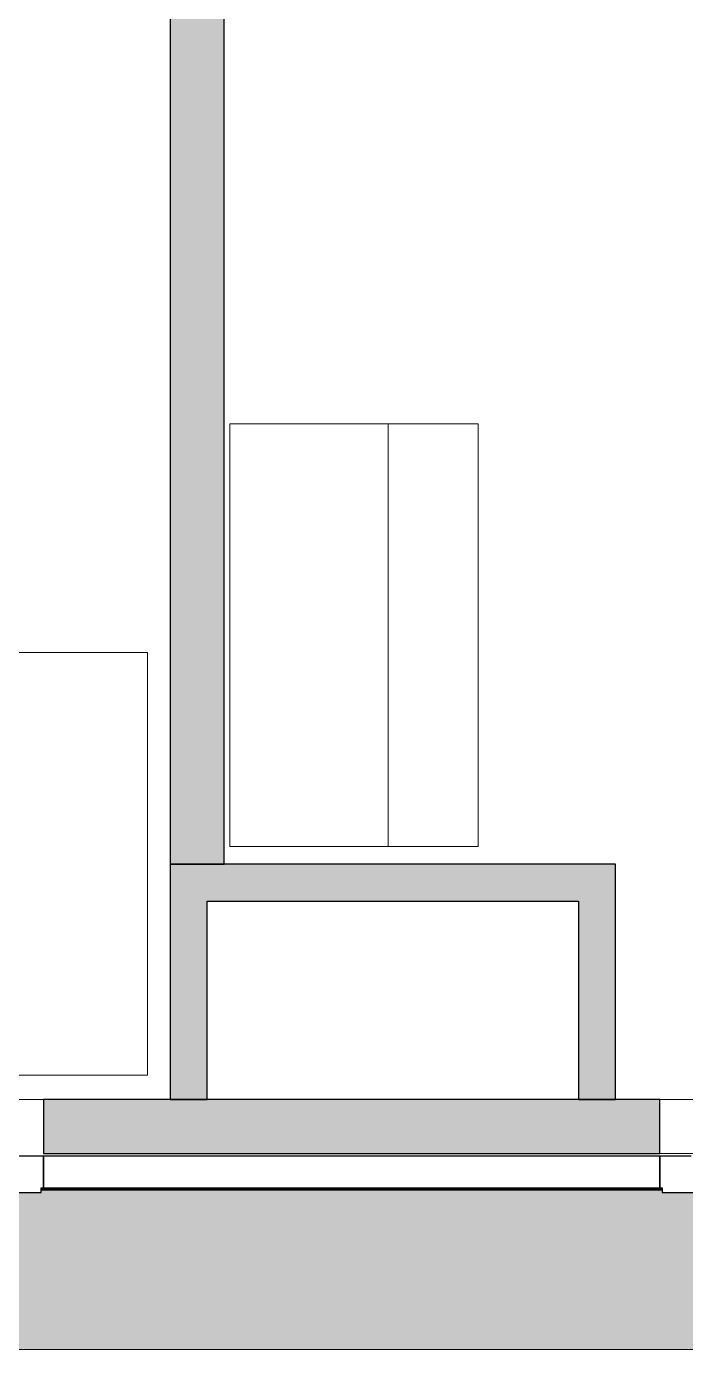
# Model space of a CAD drawing. Header units: millimetres. Extents: x 155927 to 295199, y -4084 to 97293.
# Drawn here: x 178026 to 179275, y 8897 to 11400 of the extents above; entities that cross this region are included whole.
import ezdxf

# ---------------------------------------------------------------- set-up
doc = ezdxf.new("R2010")
doc.units = ezdxf.units.MM
doc.header["$MEASUREMENT"] = 0
for name, color, linetype, lineweight in [('A-GLAZ', 7, 'CONTINUOUS', 9), ('A-WALL', 7, 'CONTINUOUS', 9), ('A-WALL-PATT', 7, 'CONTINUOUS', 9), ('I-FURN', 8, 'CONTINUOUS', 9), ('I-WALL', 7, 'CONTINUOUS', 9)]:
    doc.layers.add(name, color=color, linetype=linetype, lineweight=lineweight)

msp = doc.modelspace()

# ---------------------------------------------------------------- hatches: boundary and pattern name
at = {"layer": 'A-GLAZ'}
h = msp.add_hatch(color=256, dxfattribs=at)
h.paths.add_polyline_path([(183192.8, 9198.3), (183192.8, 9200.4), (183188.5, 9200.4), (183188.5, 9198.3)], flags=0)
h.paths.add_polyline_path([(181750.5, 9198.3), (181797.2, 9198.3), (181797.2, 9200.4), (180621.5, 9200.4), (180621.5, 9198.3), (181150.1, 9198.3)], flags=0)
h.paths.add_polyline_path([(179220.5, 9198.3), (179230.2, 9198.3), (179230.2, 9200.4), (178054.5, 9200.4), (178054.5, 9198.3), (178748.7, 9198.3)], flags=0)
h.paths.add_polyline_path([(176658.8, 9198.3), (176663.2, 9198.3), (176663.2, 9200.4), (176658.8, 9200.4)], flags=0)
msp.add_hatch(color=256, dxfattribs=at).paths.add_polyline_path([(183292.8, 8896.6), (183292.8, 8933.6), (183192.8, 8933.6), (183192.8, 9198.3), (183188.5, 9198.3), (183188.5, 9193.6), (181797.2, 9193.6), (181797.2, 9198.3), (180621.5, 9198.3), (180621.5, 9193.6), (179230.2, 9193.6), (179230.2, 9198.3), (178054.5, 9198.3), (178054.5, 9193.6), (176663.2, 9193.6), (176663.2, 9198.3), (176658.8, 9198.3), (176658.8, 8896.6), (183192.8, 8896.6)], flags=0)
at = {"layer": 'A-WALL-PATT'}
for points in [[(178298.8, 9815.1), (178400.8, 9815.1), (178400.8, 13505.6), (178298.8, 13505.6), (178298.8, 11430.5)], [(178298.8, 9369.6), (178368.8, 9369.6), (178368.8, 9815.1), (178298.8, 9815.1), (178298.8, 9692.7)], [(179071.6, 9745.1), (179141.6, 9745.1), (179141.6, 9815.1), (178368.8, 9815.1), (178368.8, 9745.1)], [(179141.6, 9369.6), (179141.6, 9745.1), (179071.6, 9745.1), (179071.6, 9369.6)], [(179225.8, 9267.6), (179225.8, 9369.6), (178058.8, 9369.6), (178058.8, 9267.6), (178748.7, 9267.6)]]:
    msp.add_hatch(color=256, dxfattribs=at).paths.add_polyline_path(points, flags=0)

# ---------------------------------------------------------------- linework, layer by layer
at = {"layer": 'A-GLAZ', "lineweight": 30}
for p, q in [((178058.8, 9262.5), (177999.6, 9262.5)), ((179225.8, 9262.5), (178058.8, 9262.5)), ((178058.8, 9262.5), (178058.8, 9202.6)), ((178058.8, 9202.6), (178058.8, 9262.5)), ((179225.8, 9202.6), (179225.8, 9262.5)), ((179285, 9262.5), (179225.8, 9262.5)), ((179225.8, 9262.5), (179225.8, 9202.6)), ((177993.6, 9193.6), (178054.5, 9193.6)), ((178054.5, 9193.6), (178054.5, 9202.6)), ((178054.5, 9202.6), (178058.8, 9202.6)), ((178058.8, 9202.6), (179225.8, 9202.6)), ((179225.8, 9202.6), (179230.2, 9202.6)), ((179230.2, 9202.6), (179230.2, 9193.6)), ((179230.2, 9193.6), (179291, 9193.6))]:
    msp.add_line(p, q, dxfattribs=at)
at = {"layer": 'A-GLAZ'}
for p, q in [((178054.5, 9200.4), (179230.2, 9200.4)), ((178054.5, 9198.3), (179230.2, 9198.3)), ((176658.8, 8896.6), (183292.8, 8896.6))]:
    msp.add_line(p, q, dxfattribs=at)
at = {"layer": 'A-WALL'}
msp.add_line((179225.8, 9267.6), (180625.8, 9267.6), dxfattribs=at)
at = {"layer": 'I-FURN'}
for p, q in [((178411.6, 10648.3), (178411.6, 9848.3)), ((178711.6, 10648.3), (178411.6, 10648.3)), ((178711.6, 9848.3), (178711.6, 10648.3)), ((178881.6, 10648.3), (178711.6, 10648.3)), ((178881.6, 9848.3), (178881.6, 10648.3)), ((178255.5, 10215.7), (177955.5, 10215.7)), ((178255.5, 9415.7), (178255.5, 10215.7)), ((178411.6, 9848.3), (178711.6, 9848.3)), ((178711.6, 9848.3), (178881.6, 9848.3)), ((177955.5, 9415.7), (178255.5, 9415.7))]:
    msp.add_line(p, q, dxfattribs=at)
at = {"layer": 'I-WALL', "lineweight": 30}
for p, q in [((178298.8, 13505.6), (178298.8, 9815.1)), ((178400.8, 9815.1), (178400.8, 13505.6)), ((178298.8, 9815.1), (178400.8, 9815.1)), ((178368.8, 9815.1), (178298.8, 9815.1)), ((178298.8, 9815.1), (178298.8, 9369.6)), ((179141.6, 9815.1), (178368.8, 9815.1)), ((179141.6, 9745.1), (179141.6, 9815.1)), ((178368.8, 9745.1), (179071.6, 9745.1)), ((178368.8, 9369.6), (178368.8, 9745.1)), ((179071.6, 9745.1), (179071.6, 9369.6)), ((179141.6, 9369.6), (179141.6, 9745.1)), ((179225.8, 9369.6), (178058.8, 9369.6)), ((178058.8, 9369.6), (178058.8, 9267.6)), ((178298.8, 9369.6), (178368.8, 9369.6)), ((179071.6, 9369.6), (179141.6, 9369.6)), ((179225.8, 9267.6), (179225.8, 9369.6)), ((178058.8, 9267.6), (179225.8, 9267.6))]:
    msp.add_line(p, q, dxfattribs=at)
at = {"layer": 'I-WALL'}
for p, q in [((176658.8, 9369.6), (178058.8, 9369.6)), ((179225.8, 9369.6), (180625.8, 9369.6)), ((180625.8, 9267.6), (179225.8, 9267.6))]:
    msp.add_line(p, q, dxfattribs=at)

doc.saveas('drawing.dxf')
